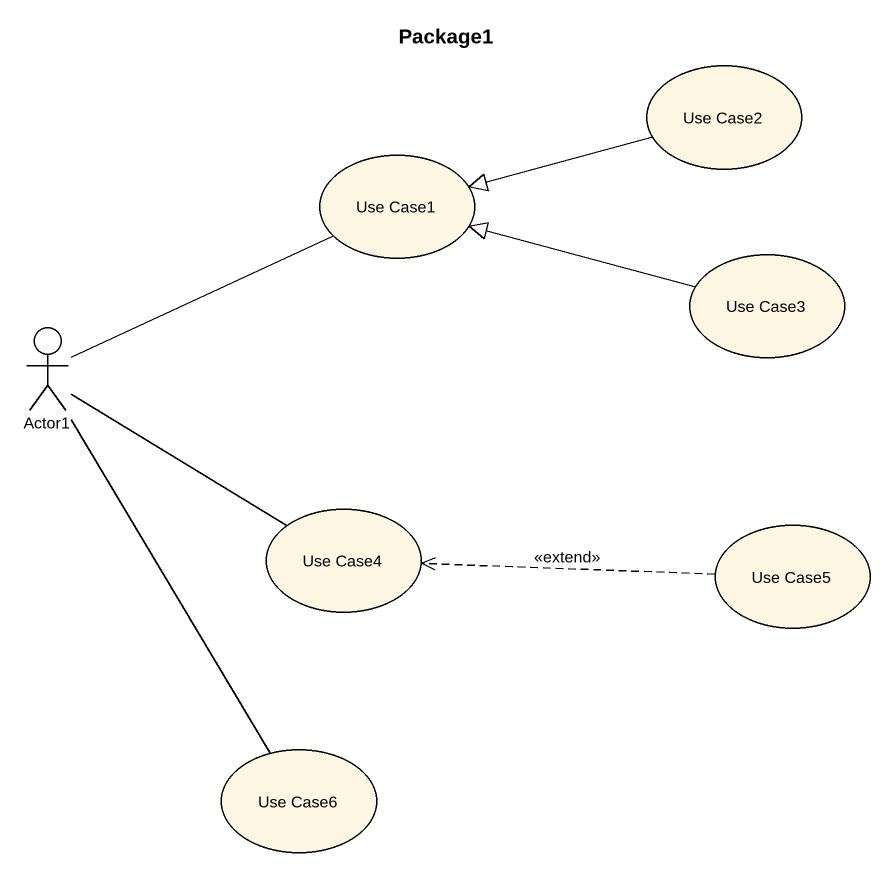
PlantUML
@startuml
title Package1
usecase "Use Case2" as Use_Case2
usecase "Use Case1" as Use_Case1
usecase "Use Case3" as Use_Case3
actor Actor1
usecase "Use Case4" as Use_Case4
usecase "Use Case5" as Use_Case5
usecase "Use Case6" as Use_Case6
Use_Case2 -left-|> Use_Case1
Use_Case3 -left-|> Use_Case1
Actor1 -right- Use_Case1
Actor1 -right- Use_Case4
Actor1 -- Use_Case6
Use_Case5 .left.> Use_Case4 : <<extend>>
@enduml
